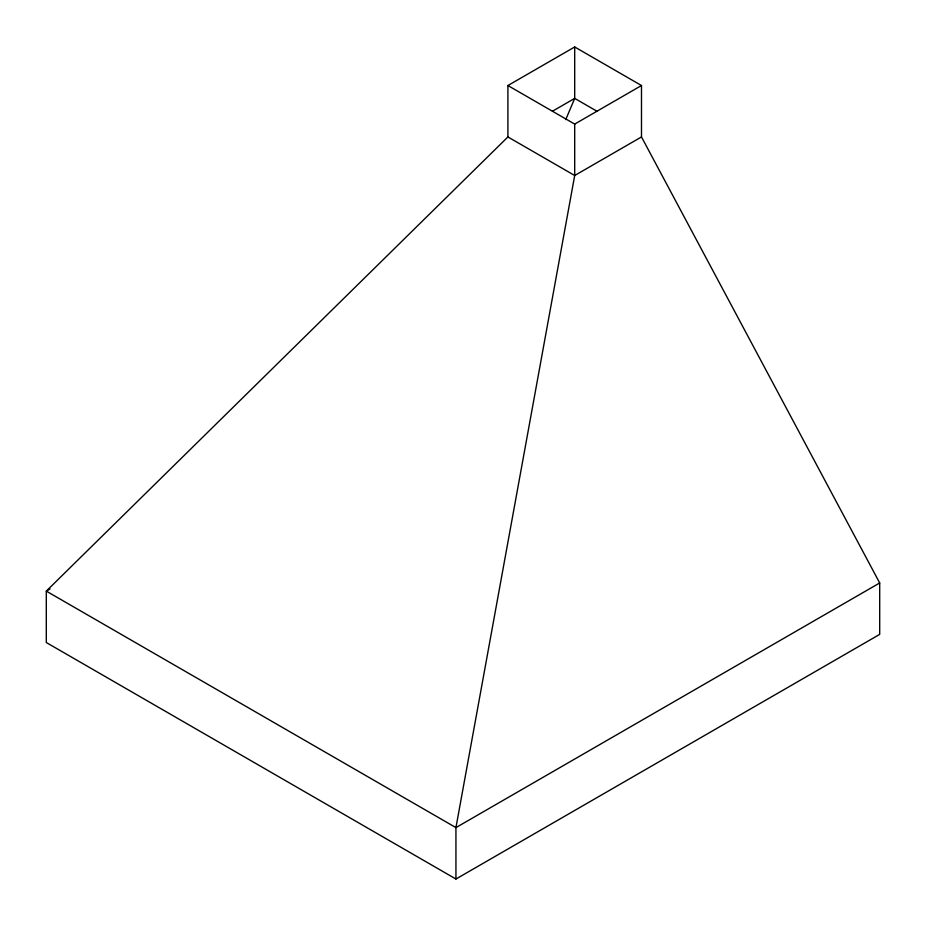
<?xml version="1.0" encoding="UTF-8"?>
<svg xmlns="http://www.w3.org/2000/svg" width="926" height="926" viewBox="0 0 926 926"><rect width="100%" height="100%" fill="white"/><g stroke="black" fill="none" stroke-linecap="round" stroke-linejoin="round"><path stroke-width="1.39" d="M565.751 119.604L574.699 98.388L574.699 46.971L507.911 85.528L507.911 136.944L46.3 591.112L46.3 642.528L455.939 879.029L879.7 634.379L879.7 582.963L641.487 136.944L641.487 85.528L574.699 46.971M552.44 111.236L574.699 98.388L596.957 111.236M507.911 85.528L574.699 124.084L641.487 85.528M641.487 136.944L574.699 175.5L455.939 827.612L455.939 879.029M50.05 588.948L46.3 591.112L455.939 827.612L879.7 582.963M507.911 136.944L574.699 175.5L574.699 124.084"/></g></svg>
